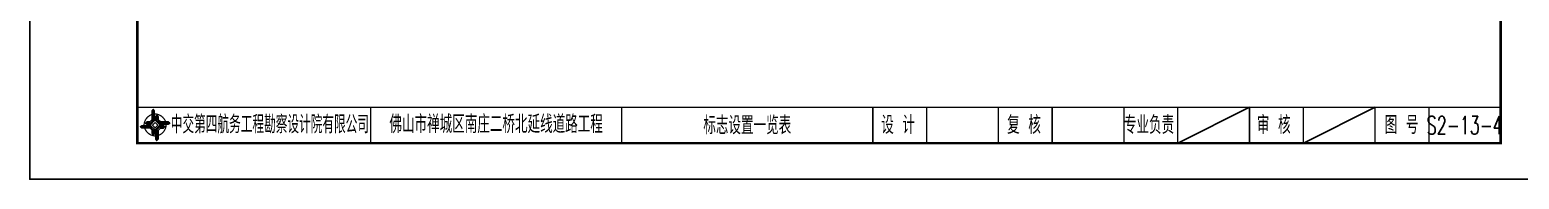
# Model space of a CAD drawing. Extents: x 9922 to 15217, y 1175 to 2938.
# Drawn here: x 13169.6 to 13584.8, y 1893.6 to 1935.2 of the extents above; entities that cross this region are included whole.
import ezdxf
from ezdxf.enums import TextEntityAlignment as Align

# ---------------------------------------------------------------- set-up
doc = ezdxf.new("R2010")
doc.units = 0
doc.header["$LTSCALE"] = 5
doc.layers.get('0').update_dxf_attribs({"linetype": 'CONTINUOUS'})
doc.layers.add('2', color=7, linetype='CONTINUOUS')
doc.layers.add('图框', color=7, linetype='CONTINUOUS')
doc.styles.get("Standard").update_dxf_attribs({"font": 'simplex1.shx', "width": 0.7, "bigfont": 'hztxt.shx'})

# ---------------------------------------------------------------- blocks, each defined once
blk = doc.blocks.new('series')
at = {"width": 0.75}
for tag, height, p in [('页码', 4, (-35, -19)), ('图名', 5, (-220, -282)), ('图号', 5, (-20, -282))]:
    blk.add_attdef(tag, text='', height=height, dxfattribs=at).set_placement(p, align=Align.MIDDLE_CENTER)
blk = doc.blocks.new('tb')
at = {"lineweight": -3}
h = blk.add_hatch(color=256, dxfattribs=at)
h.paths.add_polyline_path([(-1.23, -0.13), (-3.78, -0.14), (-4.14, -0.41), (-1.4, -0.44), (-0.56, -1.24), (-0.54, -2.62), (-0.27, -2.2), (-0.26, -1.06)])
h.paths.add_polyline_path([(0.13, -1.08), (0.14, -3.86), (0.41, -4.26), (0.44, -1.24), (1.25, -0.43), (2.66, -0.43), (2.26, -0.16), (1.07, -0.15)])
h.paths.add_polyline_path([(1.08, 0.3), (3.62, 0.3), (4.02, 0.56), (1.25, 0.57), (0.43, 1.39), (0.43, 2.8), (0.16, 2.41), (0.15, 1.24)])
h.paths.add_polyline_path([(-0.28, 1.21), (-0.28, 3.99), (-0.56, 4.39), (-0.57, 1.41), (-1.38, 0.6), (-2.74, 0.56), (-2.33, 0.3), (-1.2, 0.29)])
for p, q in [((-0.56, 4.39), (-0.57, 1.41)), ((-1.38, 0.6), (-2.74, 0.56)), ((-0.57, 1.41), (-1.38, 0.6)), ((0.43, 2.8), (0.43, 1.39)), ((0.43, 1.39), (1.25, 0.57)), ((1.25, 0.57), (4.02, 0.56)), ((-4.14, -0.41), (-1.4, -0.44)), ((-1.4, -0.44), (-0.56, -1.24)), ((-0.56, -1.24), (-0.54, -2.62)), ((0.41, -4.26), (0.44, -1.24)), ((0.44, -1.24), (1.25, -0.43)), ((1.25, -0.43), (2.66, -0.43))]:
    blk.add_line(p, q, dxfattribs=at)
at = {"lineweight": -3, "flags": 128}
for points in [[(-0.9, 3.99), (-0.9, 1.58), (-1.53, 0.91), (-2.34, 0.91), (-2.74, 0.56), (-2.33, 0.3), (-1.2, 0.29), (-0.28, 1.21), (-0.28, 3.99), (-0.56, 4.39)], [(-0.04, 0.77), (0.68, 0.04), (-0.04, -0.69), (-0.77, 0.05)], [(3.62, 0.92), (1.43, 0.92), (0.77, 1.54), (0.77, 2.38), (0.43, 2.8), (0.16, 2.41), (0.15, 1.24), (1.08, 0.3), (3.62, 0.3), (4.02, 0.56)], [(-3.73, -0.76), (-1.54, -0.76), (-0.89, -1.39), (-0.89, -2.21), (-0.54, -2.62), (-0.27, -2.2), (-0.26, -1.06), (-1.23, -0.13), (-3.78, -0.14), (-4.14, -0.41)], [(0.75, -3.85), (0.75, -1.43), (1.4, -0.78), (2.26, -0.78), (2.66, -0.43), (2.26, -0.16), (1.07, -0.15), (0.13, -1.08), (0.14, -3.86), (0.41, -4.26)]]:
    blk.add_lwpolyline(points, close=True, dxfattribs=at)
at = {"lineweight": -3, "const_width": 0.35, "flags": 128}
for points in [[(-0.9, 3.02, 0.324167), (-3.16, -0.14)], [(2.88, 0.92, 0.324403), (-0.24, 3.15)], [(0.75, -2.86, 0.325418), (3.02, 0.26)], [(-2.98, -0.76, 0.322976), (0.14, -2.98)]]:
    blk.add_lwpolyline(points, format="xyb", dxfattribs=at)
blk = doc.blocks.new('123')
at = {"layer": '图框'}
blk.add_lwpolyline([(10930.16, 1893.64), (10930.16, 2190.64), (10510.16, 2190.64), (10510.16, 1893.64)], close=True, dxfattribs=at)

msp = doc.modelspace()

# ---------------------------------------------------------------- linework, layer by layer
at = {"layer": '图框', "linetype": 'Continuous'}
msp.add_line((13489.59699, 1903.64391), (13509.59699, 1913.64391), dxfattribs=at)
at = {"layer": '图框'}
msp.add_line((13524.59699, 1903.64391), (13544.59699, 1913.64391), dxfattribs=at)
for points, const_width in [([(13579.59699, 2180.64391), (13199.59699, 2180.64391), (13199.59699, 1903.64391), (13579.59699, 1903.64391), (13579.59699, 2180.64391)], 0.7), ([(13199.59699, 1913.64391), (13579.59699, 1913.64391)], 0.4), ([(13264.59699, 1913.64391), (13264.59699, 1903.64391)], 0.4), ([(13334.59699, 1903.64391), (13334.59699, 1913.64391)], 0.4), ([(13404.59699, 1903.64391), (13404.59699, 1913.64391)], 0.4), ([(13419.59699, 1903.64391), (13419.59699, 1913.64391)], 0.4), ([(13439.59699, 1903.64391), (13439.59699, 1913.64391)], 0.4), ([(13454.59699, 1903.64391), (13454.59699, 1913.64391)], 0.4), ([(13474.59699, 1903.64391), (13474.59699, 1913.64391)], 0.4), ([(13474.59699, 1903.64391), (13474.59699, 1913.64391)], 0.4), ([(13489.59699, 1903.64391), (13489.59699, 1913.64391)], 0.4), ([(13509.59699, 1903.64391), (13509.59699, 1913.64391)], 0.4), ([(13524.59699, 1903.64391), (13524.59699, 1913.64391)], 0.4), ([(13544.59699, 1903.64391), (13544.59699, 1913.64391)], 0.4), ([(13559.59699, 1903.64391), (13559.59699, 1913.64391)], 0.4)]:
    msp.add_lwpolyline(points, dxfattribs=dict(at, const_width=const_width))

# ---------------------------------------------------------------- block references
at = {"layer": '2', "linetype": 'Continuous'}
msp.add_blockref('123', (2659.44178, 0), dxfattribs=at)
at = {"layer": '图框'}
ref = msp.add_blockref('series', (13589.59699, 2190.64391), dxfattribs=at)
ref.add_attrib('页码', '第  1  页    共  4  页', dxfattribs={"layer": '0', "height": 4, "width": 0.7}).set_placement((13554.59699, 2171.64391), align=Align.MIDDLE_CENTER)
ref.add_attrib('图名', '标志设置一览表', dxfattribs={"layer": '0', "height": 5, "width": 0.7}).set_placement((13369.59699, 1908.64391), align=Align.MIDDLE_CENTER)
ref.add_attrib('图号', 'S2-13-4', dxfattribs={"layer": '0', "height": 5, "width": 0.65}).set_placement((13569.59699, 1908.64391), align=Align.MIDDLE_CENTER)
at = {"layer": '图框', "lineweight": -3}
msp.add_blockref('tb', (13204.59272, 1908.64925), dxfattribs=at)

# ---------------------------------------------------------------- texts
at = {"layer": '图框'}
for s, width, p in [('中交第四航务工程勘察设计院有限公司', 0.65, (13236.52783, 1908.89235)), ('佛山市禅城区南庄二桥北延线道路工程', 0.7, (13299.59699, 1908.95861)), ('设 计', 0.7, (13411.64165, 1908.7385)), ('复 核', 0.7, (13446.73647, 1908.7385)), ('专业负责', 0.7, (13481.58722, 1908.7385)), ('审 核', 0.7, (13516.36102, 1908.7385)), ('图 号', 0.7, (13551.98019, 1908.7385))]:
    msp.add_text(s, height=5, dxfattribs=dict(at, width=width)).set_placement(p, align=Align.MIDDLE_CENTER)

doc.saveas('drawing.dxf')
